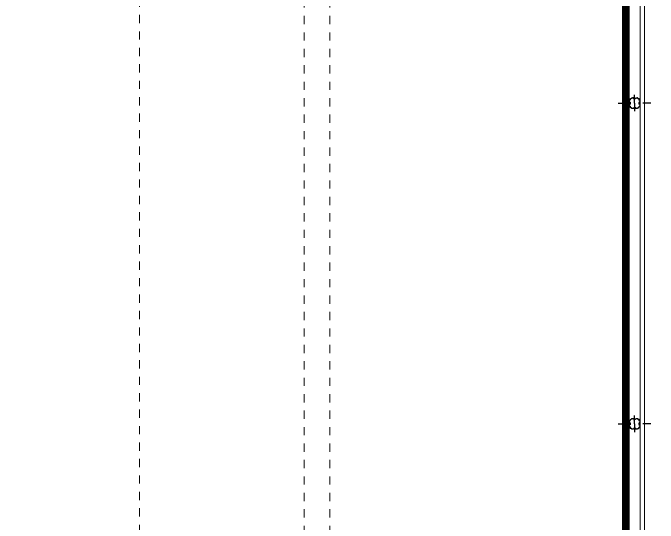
# Model space of a CAD drawing. Header units: millimetres. Extents: x -36 to 64, y 70 to 162.
# Drawn here: x 47.22 to 55.06, y 147.52 to 153.72 of the extents above; entities that cross this region are included whole.
import ezdxf

# ---------------------------------------------------------------- set-up
doc = ezdxf.new("R2010")
doc.units = ezdxf.units.MM
doc.header["$LTSCALE"] = 0.02
for name, pattern in [('00 Ground$0$Dash', [6.35, 3.175, -3.175]), ('00 Ground$0$DASHDOT', [25.4, 12.7, -6.35, 0, -6.35]), ('00 Ground$0$DASHED2', [9.525, 6.35, -3.175])]:
    doc.linetypes.add(name, pattern=pattern)
for name, color, linetype, lineweight in [('00 Ground$0$A-Panel Exterior', 3, 'Continuous', 0), ('00 Ground$0$A-Panel Interior', 6, 'Continuous', 0), ('00 Ground$0$A-Proyecciones', 252, 'Continuous', 0)]:
    doc.layers.add(name, color=color, linetype=linetype, lineweight=lineweight)
for name, color, linetype in [('00 Ground$0$A-Paneles', 7, 'Continuous'), ('00 Ground$0$E-PERFIL-PLANTA-EJES-GL1', 6, '00 Ground$0$DASHDOT'), ('00 Ground$0$E-PERFIL-PLANTA-TEXTURAS-GL1', 6, 'Continuous'), ('00 Ground$0$PUENTE GRUA', 5, 'Continuous')]:
    doc.layers.add(name, color=color, linetype=linetype)
doc.layers.add('00 Ground$0$E-PERFIL-PLANTA-GL1', color=3, linetype='Continuous', plot=False)

# ---------------------------------------------------------------- blocks, each defined once
blk = doc.blocks.new('00 Ground$0$GL')
at = {"layer": '00 Ground$0$E-PERFIL-PLANTA-TEXTURAS-GL1'}
h = blk.add_hatch(dxfattribs=at)
h.set_pattern_fill('ANSI31', color=256, scale=0.00061, angle=90)
edge = h.paths.add_edge_path()
edge.add_arc((-0.013, 0.063), 0.003, 0, 90, ccw=False)
edge.add_line((-0.01, 0.063), (-0.01, 0.058))
edge.add_arc((-0.007, 0.058), 0.003, 180, 270)
edge.add_line((-0.007, 0.055), (0.007, 0.055))
edge.add_arc((0.007, 0.058), 0.003, 270, 360)
edge.add_line((0.01, 0.058), (0.01, 0.063))
edge.add_arc((0.013, 0.063), 0.003, 90, 180, ccw=False)
edge.add_line((0.013, 0.066), (0.037, 0.066))
edge.add_arc((0.037, 0.063), 0.003, 0, 90, ccw=False)
edge.add_line((0.04, 0.063), (0.04, 0.058))
edge.add_arc((0.043, 0.058), 0.003, 180, 270)
edge.add_line((0.043, 0.055), (0.052, 0.055))
edge.add_arc((0.052, 0.052), 0.003, 0, 90, ccw=False)
edge.add_line((0.055, 0.052), (0.055, 0.043))
edge.add_arc((0.058, 0.043), 0.003, 180, 270)
edge.add_line((0.058, 0.04), (0.063, 0.04))
edge.add_arc((0.063, 0.037), 0.003, 0, 90, ccw=False)
edge.add_line((0.066, 0.037), (0.066, 0.013))
edge.add_arc((0.063, 0.013), 0.003, 270, 360, ccw=False)
edge.add_line((0.063, 0.01), (0.058, 0.01))
edge.add_arc((0.058, 0.007), 0.003, 90, 180)
edge.add_line((0.055, 0.007), (0.055, -0.007))
edge.add_arc((0.058, -0.007), 0.003, 180, 270)
edge.add_line((0.058, -0.01), (0.063, -0.01))
edge.add_arc((0.063, -0.013), 0.003, 0, 90, ccw=False)
edge.add_line((0.066, -0.013), (0.066, -0.037))
edge.add_arc((0.063, -0.037), 0.003, -90, 0, ccw=False)
edge.add_line((0.063, -0.04), (0.058, -0.04))
edge.add_arc((0.058, -0.043), 0.003, 90, 180)
edge.add_line((0.055, -0.043), (0.055, -0.052))
edge.add_arc((0.052, -0.052), 0.003, 270, 360, ccw=False)
edge.add_line((0.052, -0.055), (0.043, -0.055))
edge.add_arc((0.043, -0.058), 0.003, 90, 180)
edge.add_line((0.04, -0.058), (0.04, -0.063))
edge.add_arc((0.037, -0.063), 0.003, -90, 0, ccw=False)
edge.add_line((0.037, -0.066), (0.013, -0.066))
edge.add_arc((0.013, -0.063), 0.003, 180, 270, ccw=False)
edge.add_line((0.01, -0.063), (0.01, -0.058))
edge.add_arc((0.007, -0.058), 0.003, 0, 90)
edge.add_line((0.007, -0.055), (-0.007, -0.055))
edge.add_arc((-0.007, -0.058), 0.003, 90, 180)
edge.add_line((-0.01, -0.058), (-0.01, -0.063))
edge.add_arc((-0.013, -0.063), 0.003, -90, 0, ccw=False)
edge.add_line((-0.013, -0.066), (-0.037, -0.066))
edge.add_arc((-0.037, -0.063), 0.003, 180, 270, ccw=False)
edge.add_line((-0.04, -0.063), (-0.04, -0.058))
edge.add_arc((-0.043, -0.058), 0.003, 0, 90)
edge.add_line((-0.043, -0.055), (-0.052, -0.055))
edge.add_arc((-0.052, -0.052), 0.003, 180, 270, ccw=False)
edge.add_line((-0.055, -0.052), (-0.055, -0.043))
edge.add_arc((-0.058, -0.043), 0.003, 0, 90)
edge.add_line((-0.058, -0.04), (-0.063, -0.04))
edge.add_arc((-0.063, -0.037), 0.003, 180, 270, ccw=False)
edge.add_line((-0.066, -0.037), (-0.066, -0.013))
edge.add_arc((-0.063, -0.013), 0.003, 90, 180, ccw=False)
edge.add_line((-0.063, -0.01), (-0.058, -0.01))
edge.add_arc((-0.058, -0.007), 0.003, 270, 360)
edge.add_line((-0.055, -0.007), (-0.055, 0.007))
edge.add_arc((-0.058, 0.007), 0.003, 0, 90)
edge.add_line((-0.058, 0.01), (-0.063, 0.01))
edge.add_arc((-0.063, 0.013), 0.003, 180, 270, ccw=False)
edge.add_line((-0.066, 0.013), (-0.066, 0.037))
edge.add_arc((-0.063, 0.037), 0.003, 90, 180, ccw=False)
edge.add_line((-0.063, 0.04), (-0.058, 0.04))
edge.add_arc((-0.058, 0.043), 0.003, 270, 360)
edge.add_line((-0.055, 0.043), (-0.055, 0.052))
edge.add_arc((-0.052, 0.052), 0.003, 90, 180, ccw=False)
edge.add_line((-0.052, 0.055), (-0.043, 0.055))
edge.add_arc((-0.043, 0.058), 0.003, 270, 360)
edge.add_line((-0.04, 0.058), (-0.04, 0.063))
edge.add_arc((-0.037, 0.063), 0.003, 90, 180, ccw=False)
edge.add_line((-0.037, 0.066), (-0.013, 0.066))
edge = h.paths.add_edge_path(flags=16)
edge.add_line((-0.01, -0.052), (0.01, -0.052))
edge.add_arc((0.01, -0.055), 0.003, 0, 90, ccw=False)
edge.add_line((0.013, -0.055), (0.013, -0.06))
edge.add_arc((0.016, -0.06), 0.003, 180, 270)
edge.add_line((0.016, -0.063), (0.034, -0.063))
edge.add_arc((0.034, -0.06), 0.003, 270, 360)
edge.add_line((0.037, -0.06), (0.037, -0.055))
edge.add_arc((0.04, -0.055), 0.003, 90, 180, ccw=False)
edge.add_line((0.04, -0.052), (0.049, -0.052))
edge.add_arc((0.049, -0.049), 0.003, 270, 360)
edge.add_line((0.052, -0.049), (0.052, -0.04))
edge.add_arc((0.055, -0.04), 0.003, 90, 180, ccw=False)
edge.add_line((0.055, -0.037), (0.06, -0.037))
edge.add_arc((0.06, -0.034), 0.003, 270, 360)
edge.add_line((0.063, -0.034), (0.063, -0.016))
edge.add_arc((0.06, -0.016), 0.003, 0, 90)
edge.add_line((0.06, -0.013), (0.055, -0.013))
edge.add_arc((0.055, -0.01), 0.003, 180, 270, ccw=False)
edge.add_line((0.052, -0.01), (0.052, 0.01))
edge.add_arc((0.055, 0.01), 0.003, 90, 180, ccw=False)
edge.add_line((0.055, 0.013), (0.06, 0.013))
edge.add_arc((0.06, 0.016), 0.003, 270, 360)
edge.add_line((0.063, 0.016), (0.063, 0.034))
edge.add_arc((0.06, 0.034), 0.003, 0, 90)
edge.add_line((0.06, 0.037), (0.055, 0.037))
edge.add_arc((0.055, 0.04), 0.003, 180, 270, ccw=False)
edge.add_line((0.052, 0.04), (0.052, 0.049))
edge.add_arc((0.049, 0.049), 0.003, 0, 90)
edge.add_line((0.049, 0.052), (0.04, 0.052))
edge.add_arc((0.04, 0.055), 0.003, 180, 270, ccw=False)
edge.add_line((0.037, 0.055), (0.037, 0.06))
edge.add_arc((0.034, 0.06), 0.003, 0, 90)
edge.add_line((0.034, 0.063), (0.016, 0.063))
edge.add_arc((0.016, 0.06), 0.003, 90, 180)
edge.add_line((0.013, 0.06), (0.013, 0.055))
edge.add_arc((0.01, 0.055), 0.003, -90, 0, ccw=False)
edge.add_line((0.01, 0.052), (-0.01, 0.052))
edge.add_arc((-0.01, 0.055), 0.003, 180, 270, ccw=False)
edge.add_line((-0.013, 0.055), (-0.013, 0.06))
edge.add_arc((-0.016, 0.06), 0.003, 0, 90)
edge.add_line((-0.016, 0.063), (-0.034, 0.063))
edge.add_arc((-0.034, 0.06), 0.003, 90, 180)
edge.add_line((-0.037, 0.06), (-0.037, 0.055))
edge.add_arc((-0.04, 0.055), 0.003, -90, 0, ccw=False)
edge.add_line((-0.04, 0.052), (-0.049, 0.052))
edge.add_arc((-0.049, 0.049), 0.003, 90, 180)
edge.add_line((-0.052, 0.049), (-0.052, 0.04))
edge.add_arc((-0.055, 0.04), 0.003, -90, 0, ccw=False)
edge.add_line((-0.055, 0.037), (-0.06, 0.037))
edge.add_arc((-0.06, 0.034), 0.003, 90, 180)
edge.add_line((-0.063, 0.034), (-0.063, 0.016))
edge.add_arc((-0.06, 0.016), 0.003, 180, 270)
edge.add_line((-0.06, 0.013), (-0.055, 0.013))
edge.add_arc((-0.055, 0.01), 0.003, 0, 90, ccw=False)
edge.add_line((-0.052, 0.01), (-0.052, -0.01))
edge.add_arc((-0.055, -0.01), 0.003, -90, 0, ccw=False)
edge.add_line((-0.055, -0.013), (-0.06, -0.013))
edge.add_arc((-0.06, -0.016), 0.003, 90, 180)
edge.add_line((-0.063, -0.016), (-0.063, -0.034))
edge.add_arc((-0.06, -0.034), 0.003, 180, 270)
edge.add_line((-0.06, -0.037), (-0.055, -0.037))
edge.add_arc((-0.055, -0.04), 0.003, 0, 90, ccw=False)
edge.add_line((-0.052, -0.04), (-0.052, -0.049))
edge.add_arc((-0.049, -0.049), 0.003, 180, 270)
edge.add_line((-0.049, -0.052), (-0.04, -0.052))
edge.add_arc((-0.04, -0.055), 0.003, 0, 90, ccw=False)
edge.add_line((-0.037, -0.055), (-0.037, -0.06))
edge.add_arc((-0.034, -0.06), 0.003, 180, 270)
edge.add_line((-0.034, -0.063), (-0.016, -0.063))
edge.add_arc((-0.016, -0.06), 0.003, 270, 360)
edge.add_line((-0.013, -0.06), (-0.013, -0.055))
edge.add_arc((-0.01, -0.055), 0.003, 90, 180, ccw=False)
at = {"layer": '00 Ground$0$E-PERFIL-PLANTA-EJES-GL1', "ltscale": 0.05}
for p, q in [((0, 0), (0, 0.1985)), ((-0.1985, 0), (0, 0)), ((0, 0), (0, -0.1985)), ((0.1985, 0), (0, 0))]:
    blk.add_line(p, q, dxfattribs=at)
blk = doc.blocks.new('*U515')
h = blk.add_hatch()
h.set_pattern_fill('ANSI31', color=250)
h.set_pattern_definition([(45, (-13597.1444, 7821.7855), (-2.24506403, 2.24506403), [])])
h.paths.add_polyline_path([(0, 0), (17747.2, 0), (17747.2, 80), (0, 80)])
at = {"layer": '00 Ground$0$A-Paneles', "color": 4}
blk.add_lwpolyline([(0, 0), (17747.2, 0), (17747.2, 80), (0, 80)], close=True, dxfattribs=at)

msp = doc.modelspace()

# ---------------------------------------------------------------- linework, layer by layer
at = {"lineweight": 0}
msp.add_lwpolyline([(54.8946, 157.8489), (62.3078, 157.8489), (62.3078, 103.0989), (54.8946, 103.0989)], close=True, dxfattribs=at)
at = {"layer": '00 Ground$0$A-Panel Exterior', "lineweight": 0}
msp.add_lwpolyline([(54.8396, 91.0399), (54.8946, 91.0399), (54.8946, 158.0062), (54.8396, 158.0062)], close=True, dxfattribs=at)
at = {"layer": '00 Ground$0$A-Proyecciones', "linetype": '00 Ground$0$DASHED2', "lineweight": 0, "ltscale": 0.5}
for points in [[(50.7596, 141.1844), (50.7596, 156.2634)], [(51.0716, 141.1844), (51.0716, 156.2634)]]:
    msp.add_lwpolyline(points, dxfattribs=at)
at = {"layer": '00 Ground$0$PUENTE GRUA', "color": 242, "linetype": '00 Ground$0$Dash', "lineweight": 0}
msp.add_lwpolyline([(-19.2404, 157.4962), (48.7596, 157.4962), (48.7596, 85.4955), (-19.2404, 85.4955)], close=True, dxfattribs=at)

# ---------------------------------------------------------------- block references
at = {"layer": '00 Ground$0$A-Panel Interior', "lineweight": 0, "xscale": 0.001, "yscale": 0.001, "zscale": 0.001, "rotation": 270}
msp.add_blockref('*U515', (54.6276, 157.5836), dxfattribs=at)
at = {"layer": '00 Ground$0$E-PERFIL-PLANTA-GL1', "lineweight": 0}
for p in [(54.7736, 152.6239), (54.7736, 148.7239)]:
    msp.add_blockref('00 Ground$0$GL', p, dxfattribs=at)

doc.saveas('drawing.dxf')
